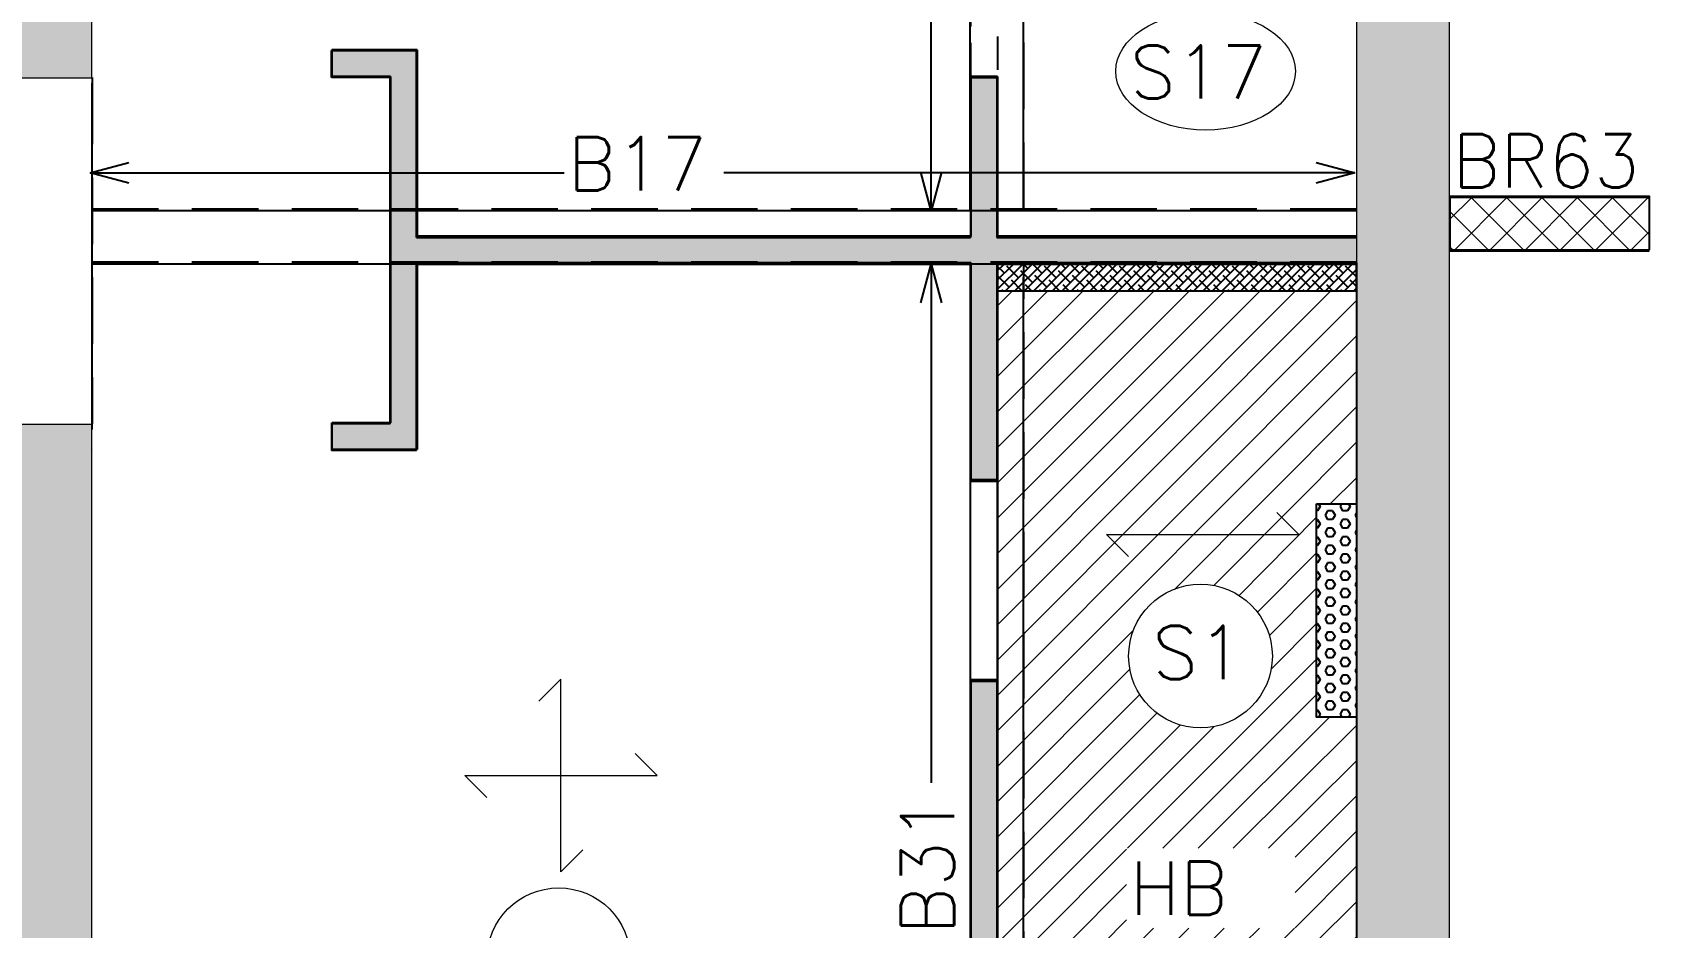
# Model space of a CAD drawing. Header units: millimetres. Extents: x 1181448 to 1317632, y -5734806 to -5633961.
# Drawn here: x 1311126 to 1317201, y -5707745 to -5704385 of the extents above; entities that cross this region are included whole.
import ezdxf

# ---------------------------------------------------------------- set-up
doc = ezdxf.new("R2010")
doc.units = ezdxf.units.MM
doc.header["$LTSCALE"] = 1000
doc.header["$MEASUREMENT"] = 0
for name, pattern in [('1', [0]), ('3BHK-A$0$AUDIT_D_120904163729-0', [0]), ('3BHK-A$0$HIDDEN', [0.375, 0.25, -0.125]), ('AUDIT_D_120904163729-0', [0]), ('T8(T9 IS SIMILAR) - TYPICAL FLOOR ELEVATION$0$AUDIT_D_120904163729-0', [0]), ('T8(T9 IS SIMILAR)$0$$0$HIDDEN', [0.375, 0.25, -0.125])]:
    doc.linetypes.add(name, pattern=pattern)
doc.layers.get('0').update_dxf_attribs({"linetype": 'AUDIT_D_120904163729-0'})
for name, color, linetype in [('100 MM THK. NON-STRUCTURAL WALL', 134, 'Continuous'), ('100 MM THK. NON-STRUCTURAL WALL FOR LEDGE WALL BELOW WASHBASIN COUNTER', 47, 'Continuous'), ('150 MM THK. BLOCK WORK.', 223, 'Continuous'), ('3BHK-A$0$A-HATCH -160', 251, '3BHK-A$0$AUDIT_D_120904163729-0'), ('3BHK-A$0$A-TOI SUNK 50MM', 8, 'Continuous'), ('3BHK-A$0$CUT-OUT', 49, 'Continuous'), ('A_dim', 1, 'Continuous'), ('S-BEAM', 20, 'Continuous'), ('SCPL-BEAMS NO.', 7, 'Continuous'), ('T8(T9 IS SIMILAR) - TYPICAL FLOOR ELEVATION$0$A-WALL-FEATURES', 6, 'T8(T9 IS SIMILAR) - TYPICAL FLOOR ELEVATION$0$AUDIT_D_120904163729-0'), ('T8(T9 IS SIMILAR)$0$S-BEAM', 20, 'T8(T9 IS SIMILAR)$0$$0$HIDDEN'), ('TYPICAL FLOOR ARCH', 251, 'AUDIT_D_120904163729-0')]:
    doc.layers.add(name, color=color, linetype=linetype)
for name, color, linetype, lineweight in [('160 THK. STRUCT WALL', 7, 'Continuous', 15), ('200 THK. NON-STRUCT WALL -1', 6, 'Continuous', 15), ('3BHK-A$0$A-WALL- 160', 6, 'Continuous', 30), ('S-HATCH', 8, 'Continuous', 9), ('SCPL_DIM', 9, 'Continuous', 5), ('SCPL_SLAB MARK', 72, 'Continuous', 20)]:
    doc.layers.add(name, color=color, linetype=linetype, lineweight=lineweight)
doc.layers.add('WALL - 0.16 thk STRUCTURAL', color=7, linetype='1', true_color=0x24ffc8)
doc.layers.add('WALL - 0.20 thk STRUCTURAL', color=7, linetype='Continuous', true_color=0xa60727)
doc.styles.add('ROMANS', font='romans.shx', dxfattribs={"width": 0.85})
doc.styles.add('SCPL', font='romans.shx')
doc.dimstyles.new('SCPL-DIM-150', dxfattribs={"dimscale": 100, "dimtxt": 2.25, "dimasz": 1.45, "dimexe": 1, "dimexo": 1, "dimgap": 1, "dimtad": 1, "dimdec": 0, "dimzin": 0, "dimdsep": 46, "dimtxsty": 'ROMANS', "dimblk": 'OPEN30', "dimcen": 0.09, "dimclrd": 256, "dimclre": 256, "dimclrt": 7, "dimadec": 0, "dimazin": 0, "dimtfac": 1, "dimtdec": 0, "dimtofl": 0, "dimtmove": 0, "dimatfit": 3, "dimldrblk": 'OPEN30', "dimfxl": 1, "dimtolj": 1, "dimtzin": 0, "dimarcsym": 0})

# ---------------------------------------------------------------- blocks, each defined once
blk = doc.blocks.new('GGS')
at = {"layer": '3BHK-A$0$A-HATCH -160', "linetype": 'ByBlock'}
h = blk.add_hatch(dxfattribs=at)
h.set_pattern_fill('ZIGZAG', color=8, scale=250)
h.set_pattern_definition([(9.213864076586625e-15, (1.30385160446167e-08, 0), (31.25, 31.25), [31.25, -31.25]), (90, (31.25000001303852, 0), (-31.25, 31.25), [31.25, -31.25])])
h.paths.add_polyline_path([(-206546670.2258754, -159304032.5894826), (-206548020.1807599, -159304032.5894826), (-206548020.1807599, -159303432.5971018), (-206548120.1807599, -159303432.5971018), (-206548120.1807599, -159304032.5894826), (-206550200.1807599, -159304032.5894826), (-206550200.1789659, -159303332.5971018), (-206550519.8971255, -159303332.5971018), (-206550519.8974985, -159303432.5962824), (-206550300.1807599, -159303432.5971018), (-206550300.1807599, -159304732.5818633), (-206550519.8971255, -159304732.5810439), (-206550519.8971255, -159304832.5810439), (-206550200.1807599, -159304832.5818633), (-206550200.1807599, -159304132.5894826), (-206548120.1807599, -159304132.5894826), (-206548120.1807599, -159304947.5895208), (-206548020.1807599, -159304947.5895208), (-206548020.1807599, -159304132.5894826), (-206546670.2259481, -159304132.5894826)])
h.paths.add_polyline_path([(-206546670.2258754, -159302532.5894826), (-206547270.1807599, -159302532.5894826), (-206547270.1807599, -159302432.5894826), (-206546670.2258754, -159302432.5894826)])
h.paths.add_polyline_path([(-206548020.1807599, -159299982.5894826), (-206548120.1807599, -159299982.5894826), (-206548120.1807599, -159302532.5894826), (-206548020.1807599, -159302532.5894826)])
h.paths.add_polyline_path([(-206548020.1807599, -159306682.5894826), (-206548120.1807599, -159306682.5894826), (-206548120.1807599, -159305697.5895208), (-206548020.1807599, -159305697.5895208)])
h.paths.add_polyline_path([(-206556389.5921026, -159304658.1033002), (-206555569.7017461, -159304658.1033002), (-206555569.7017461, -159304758.1033002), (-206556389.5921026, -159304758.1033002)])
h.paths.add_polyline_path([(-206557269.5921026, -159304658.1033002), (-206558169.6795669, -159304658.1033002), (-206558169.6795669, -159304758.1033002), (-206557269.5921026, -159304758.1033002)])
h.paths.add_polyline_path([(-206555619.9673005, -159303432.9301992), (-206558019.8107907, -159303432.9301992), (-206558019.8107907, -159303332.9301992), (-206555619.9673005, -159303332.9301992)])
h.paths.add_polyline_path([(-206558919.8107907, -159301083.248655), (-206559019.8107907, -159301083.248655), (-206559019.8107907, -159303432.9301992), (-206558919.8107907, -159303432.9301992)])
h.paths.add_polyline_path([(-206559769.8107907, -159303432.9301992), (-206560446.1413, -159303432.9301992), (-206560446.1413, -159303332.9310211), (-206559769.8107907, -159303332.9310211)])
h.paths.add_polyline_path([(-206558359.3616348, -159309491.6875185), (-206557569.6726112, -159309492.7478054), (-206557569.7774198, -159309392.7397758), (-206557569.6759572, -159309392.747706), (-206557669.6726112, -159309392.7477075), (-206558359.3616348, -159309391.6874206)])
h.paths.add_polyline_path([(-206554884.6853191, -159299222.9420962), (-206555369.7017461, -159299222.6462081), (-206555369.7017461, -159299323.1212675), (-206554884.7620298, -159299323.1212675)])
h.paths.add_polyline_path([(-206548120.1413031, -159297837.7564037), (-206548679.7807, -159297837.834479), (-206548679.7807, -159297937.7893145), (-206548120.1442057, -159297937.7893145)])
h.paths.add_polyline_path([(-206555669.7017477, -159305007.0429644), (-206555569.7017461, -159305007.0429644), (-206555569.7017461, -159304757.0429644), (-206555669.7017477, -159304757.0429644)])
at = {"layer": '3BHK-A$0$A-TOI SUNK 50MM', "color": 8}
blk.add_line((-206548020.1807599, -159305696.529185, 0.4895635743113104), (-206548020.1807599, -159304946.529185, 0.4895635743113104), dxfattribs=at)
at = {"layer": '3BHK-A$0$A-TOI SUNK 50MM', "color": 8, "elevation": 0.4895635743113104}
blk.add_lwpolyline([(-206546669.8876175, -159304131.6389293), (-206548020.1807599, -159304131.6389293), (-206548020.1807599, -159306681.5291468), (-206546669.8876175, -159306681.5291468)], close=True, dxfattribs=at)
at = {"layer": '3BHK-A$0$A-WALL- 160', "color": 8, "linetype": 'ByBlock'}
for p, q in [((-206550200.1807599, -159303331.536766, 0.4895635743113104), (-206550519.8971255, -159303331.5359466, 0.4895635743113104)), ((-206550519.8971255, -159303431.5359466, 0.4895635743113104), (-206550519.8971255, -159303331.5359466, 0.4895635743113104)), ((-206550200.1807599, -159304031.5291468, 0.4895635743113104), (-206550200.1807599, -159303331.536766, 0.4895635743113104)), ((-206550300.1807599, -159303431.536766, 0.4895635743113104), (-206550519.8971255, -159303431.5359466, 0.4895635743113104)), ((-206550300.1807599, -159304731.5215275, 0.4895635743113104), (-206550300.1807599, -159303431.536766, 0.4895635743113104)), ((-206548120.1807599, -159303431.536766, 0.4895635743113104), (-206548020.1807599, -159303431.536766, 0.4895635743113104)), ((-206548120.1807599, -159303431.536766, 0.4895635743113104), (-206548120.1807599, -159304031.5291468, 0.4895635743113104)), ((-206548020.1807599, -159303431.536766, 0.4895635743113104), (-206548020.1807599, -159304031.5291468, 0.4895635743113104)), ((-206550200.1807599, -159304031.5291468, 0.4895635743113104), (-206548120.1807599, -159304031.5291468, 0.4895635743113104)), ((-206548020.1807599, -159304031.5291468, 0.4895635743113104), (-206546670.2258754, -159304031.5291468, 0.4895635743113104)), ((-206550200.1807599, -159304831.5215275, 0.4895635743113104), (-206550200.1807599, -159304131.5291468, 0.4895635743113104)), ((-206550200.1807599, -159304131.5291468, 0.4895635743113104), (-206548120.1807599, -159304131.5291468, 0.4895635743113104)), ((-206548120.1807599, -159304131.5291468, 0.4895635743113104), (-206548120.1807599, -159304946.529185, 0.4895635743113104)), ((-206548020.1807599, -159304131.5291468, 0.4895635743113104), (-206546670.2259481, -159304131.5291468, 0.4895635743113104)), ((-206548020.1807599, -159304131.5291468, 0.4895635743113104), (-206548020.1807599, -159304946.529185, 0.4895635743113104)), ((-206551419.8273739, -159304731.5207081, 0.4895635743113104), (-206551419.8971255, -159304731.5207081, 0.4895635743113104)), ((-206550300.1807599, -159304731.5215275, 0.4895635743113104), (-206550519.8971255, -159304731.5207081, 0.4895635743113104)), ((-206550519.8971255, -159304731.5207081, 0.4895635743113104), (-206550519.8971255, -159304831.5207081, 0.4895635743113104)), ((-206551419.8287102, -159304831.5207081, 0.4895635743113104), (-206551419.8971255, -159304831.5207081, 0.4895635743113104)), ((-206550200.1807599, -159304831.5215275, 0.4895635743113104), (-206550519.8971255, -159304831.5207081, 0.4895635743113104)), ((-206548120.1807599, -159304946.529185, 0.4895635743113104), (-206548020.1807599, -159304946.529185, 0.4895635743113104)), ((-206548120.1807599, -159305696.529185, 0.4895635743113104), (-206548020.1807599, -159305696.529185, 0.4895635743113104)), ((-206548120.1807599, -159305696.529185, 0.4895635743113104), (-206548120.1807599, -159306681.5291468, 0.4895635743113104)), ((-206548020.1807599, -159305696.529185, 0.4895635743113104), (-206548020.1807599, -159306681.5291468, 0.4895635743113104))]:
    blk.add_line(p, q, dxfattribs=at)
at = {"layer": '3BHK-A$0$CUT-OUT', "color": 8, "linetype": '3BHK-A$0$HIDDEN', "ltscale": 0.5, "elevation": 0.4895635743113104}
blk.add_lwpolyline([(-206548020.1807599, -159303431.536766), (-206548120.1807599, -159303431.536766), (-206548120.1807599, -159302531.5291468), (-206548020.1807599, -159302531.5291468)], close=True, dxfattribs=at)
at = {"layer": 'T8(T9 IS SIMILAR) - TYPICAL FLOOR ELEVATION$0$A-WALL-FEATURES', "color": 8, "linetype": 'ByBlock'}
blk.add_lwpolyline([(-206545569.9673005, -159304082.929712), (-206545569.9673005, -159303882.929712), (-206546319.9673005, -159303882.9306864), (-206546319.9673005, -159304082.9306864)], close=True, dxfattribs=at)
at = {"layer": 'T8(T9 IS SIMILAR)$0$S-BEAM', "color": 8}
for p, q in [((-206548121.4295732, -159303929.5377729, -0.4731412050120287), (-206548121.4428225, -159299396.7315285, -0.5560725606250401)), ((-206547921.4295732, -159303929.5371949, -0.4731412050120287), (-206547921.4428225, -159299396.7311713, -0.5560725566318183)), ((-206551420.6571878, -159303435.8270496, -0.4731412050120287), (-206551420.6440366, -159304735.8112916, -0.4731412050120287)), ((-206546670.7457307, -159303929.5388266, -0.4731412050120287), (-206551420.6516672, -159303929.5353753, -0.4731412050120287)), ((-206546670.745876, -159304129.5388266, -0.4731412050120287), (-206551420.6496439, -159304129.5353753, -0.4731412050120287)), ((-206548120.8051361, -159308766.5943808, -0.4731411724206726), (-206548120.7959416, -159304129.5376988, -0.3785626064782797)), ((-206547920.8051361, -159308766.5947819, -0.4731411724206726), (-206547920.7959416, -159304129.5380999, -0.3785626064782797))]:
    blk.add_line(p, q, dxfattribs=at)
blk = doc.blocks.new('A$C5F94338C')
at = {"layer": 'WALL - 0.16 thk STRUCTURAL'}
h = blk.add_hatch(color=256, dxfattribs=at)
h.dxf.hatch_style = 1
h.paths.add_polyline_path([(37780.11796076247, 17094.80782370642), (37480.0613603706, 17094.80834333971), (37480.04814494797, 12860.00003652647), (37780.04814494797, 12860.00003652647)])
h = blk.add_hatch(color=256, dxfattribs=at)
h.dxf.hatch_style = 1
h.paths.add_polyline_path([(37780.10474527953, 11559.99951701239), (37480.04814494727, 11560.00003652647), (37480.04815245746, 7324.959353614599), (37780.04815245746, 7324.959353614599)])
at = {"layer": 'WALL - 0.20 thk STRUCTURAL'}
h = blk.add_hatch(color=256, dxfattribs=at)
h.dxf.hatch_style = 1
h.paths.add_polyline_path([(42880.10316241859, 17709.71877257898), (42530.05504758237, 17709.71936636046), (42530.04814494727, 8210.000036526471), (42880.09625978349, 8209.99944286421)])
at = {"layer": '160 THK. STRUCT WALL'}
for points in [[(42880.10316241859, 17709.71877257898), (42530.05504758237, 17709.71936636046), (42530.04814494727, 8210.000036526471), (42880.09625978349, 8209.99944286421)], [(37780.11796076247, 17094.80782370642), (37480.0613603706, 17094.80834333971), (37480.04814494797, 12860.00003652647), (37780.04814494797, 12860.00003652647)], [(37780.10474527953, 11559.99951701239), (37480.04814494727, 11560.00003652647), (37480.04815245746, 7324.959353614599), (37780.04815245746, 7324.959353614599)]]:
    blk.add_lwpolyline(points, close=True, dxfattribs=at)
blk = doc.blocks.new('HS')
at = {"linetype": 'Continuous'}
for p, q in [((9.277298414872346, 0), (7.155978071313255, 2.121320343559318)), ((-9.277298414872346, 0), (9.277298414872346, 0)), ((-9.277298414872346, 0), (-7.155978071312347, -2.121320343559318))]:
    blk.add_line(p, q, dxfattribs=at)
blk = doc.blocks.new('One WAy')
at = {"xscale": -38.94666666665216, "yscale": 38.94666666665216, "zscale": 38.94666666665216, "rotation": 270}
blk.add_blockref('HS', (0, 0), dxfattribs=at)
blk = doc.blocks.new('_Open30')
at = {"color": 0, "linetype": 'ByBlock', "lineweight": -2}
for p, q in [((-1, 0.26794919), (0, 0)), ((0, 0), (-1, -0.26794919)), ((0, 0), (-1, 0))]:
    blk.add_line(p, q, dxfattribs=at)
blk = doc.blocks.new('A$C73fda794')
at = {"layer": '100 MM THK. NON-STRUCTURAL WALL', "linetype": 'ByBlock'}
h = blk.add_hatch(dxfattribs=at)
h.set_pattern_fill('ZIGZAG', color=256, scale=250)
h.set_pattern_definition([(9.213864076586625e-15, (-1203933.583910257, 5720355.632470995), (31.25, 31.25), [31.25, -31.25]), (90, (-1203902.333910257, 5720355.632470995), (-31.25, 31.25), [31.25, -31.25])])
h.paths.add_polyline_path([(23428.22658929229, 5606.109934210777), (22078.27170479298, 5606.109934210777), (22078.27170479298, 6206.102314978838), (21978.27170479298, 6206.102314978838), (21978.27170479298, 5606.109934210777), (19898.27170479298, 5606.109934210777), (19898.27349883318, 6306.102314978838), (19578.55533921719, 6306.102314978838), (19578.55496627092, 6206.103134393692), (19798.27170479298, 6206.102314978838), (19798.27170479298, 4906.117553442717), (19578.55533921719, 4906.118372857571), (19578.55533921719, 4806.118372857571), (19898.27170479298, 4806.117553442717), (19898.27170479298, 5506.109934210777), (21978.27170479298, 5506.109934210777), (21978.27170479298, 4691.109895974398), (22078.27170479298, 4691.109895974398), (22078.27170479298, 5506.109934210777), (23428.22651663423, 5506.109934210777)])
h.paths.add_polyline_path([(23428.22658929229, 7106.109934210777), (22828.27170479298, 7106.109934210777), (22828.27170479298, 7206.109934210777), (23428.22658929229, 7206.109934210777)])
h.paths.add_polyline_path([(22078.27170479298, 9656.109934210777), (21978.27170479298, 9656.109934210777), (21978.27170479298, 7106.109934210777), (22078.27170479298, 7106.109934210777)])
h.paths.add_polyline_path([(22078.27170479298, 2956.109934210777), (21978.27170479298, 2956.109934210777), (21978.27170479298, 3941.109895974398), (22078.27170479298, 3941.109895974398)])
h.paths.add_polyline_path([(13708.86036211252, 4980.596116542816), (14528.7507186234, 4980.596116542816), (14528.7507186234, 4880.596116542816), (13708.86036211252, 4880.596116542816)])
h.paths.add_polyline_path([(12828.86036211252, 4980.596116542816), (11928.77289786935, 4980.596116542816), (11928.77289786935, 4880.596116542816), (12828.86036211252, 4880.596116542816)])
h.paths.add_polyline_path([(14478.4851642251, 6205.769217610359), (12078.64167404175, 6205.769217610359), (12078.64167404175, 6305.769217610359), (14478.4851642251, 6305.769217610359)])
h.paths.add_polyline_path([(11178.64167404175, 8555.450761795044), (11078.64167404175, 8555.450761795044), (11078.64167404175, 6205.769217610359), (11178.64167404175, 6205.769217610359)])
h.paths.add_polyline_path([(10328.64167404175, 6205.769217610359), (9652.31116476655, 6205.769217610359), (9652.31116476655, 6305.768395721912), (10328.64167404175, 6305.768395721912)])
h.paths.add_polyline_path([(11739.09082996845, 147.0118982493877), (12528.77985352278, 145.9516113698483), (12528.67504489422, 245.9596409797668), (12528.77650749683, 245.9517108201981), (12428.77985352278, 245.9517092704773), (11739.09082996845, 247.0119961500168)])
h.paths.add_polyline_path([(15213.7671456039, 10415.75732061267), (14728.7507186234, 10416.05320864916), (14728.7507186234, 10315.57814928889), (15213.69043496251, 10315.57814928889)])
h.paths.add_polyline_path([(21978.31116163731, 11800.94301313162), (21418.67176473141, 11800.86493781209), (21418.67176473141, 11700.91010227799), (21978.30825901031, 11700.91010224819)])
h.paths.add_polyline_path([(14428.75071701407, 4631.656452357769), (14528.7507186234, 4631.656452357769), (14528.7507186234, 4881.656452357769), (14428.75071701407, 4881.656452357769)])
at = {"layer": '100 MM THK. NON-STRUCTURAL WALL FOR LEDGE WALL BELOW WASHBASIN COUNTER'}
h = blk.add_hatch(dxfattribs=at)
h.set_pattern_fill('ANSI38', color=256, scale=200)
h.set_pattern_definition([(45, (-19851.51455706358, -9013.513251274824), (-17.67766952966369, 17.67766952966369), []), (135, (-19851.51455706358, -9013.513251274824), (-53.03300858899106, 17.67766952966369), [62.5, -37.5])])
h.paths.add_polyline_path([(22078.33792498708, 5507.17027002573), (22078.33792498708, 5406.970438092947), (23428.22651663423, 5406.970438092947), (23428.22651663423, 5507.17027002573)])
at = {"layer": '150 MM THK. BLOCK WORK.'}
h = blk.add_hatch(dxfattribs=at)
h.set_pattern_fill('HEX', color=256, scale=150, angle=180)
h.set_pattern_definition([(180, (-1203933.583910257, 5720255.632470995), (-3.977157145218398e-15, -32.47595264191645), [18.75, -37.5]), (299.9999999999999, (-1203933.583910257, 5720255.632470995), (28.125, 16.23797632095821), [18.74999999999995, -37.4999999999999]), (239.9999999999999, (-1203952.333910257, 5720255.632470995), (28.12499999999999, -16.23797632095823), [18.74999999999989, -37.49999999999979])])
h.paths.add_polyline_path([(23278.22621503472, 4607.17027002573), (23428.22621503472, 4607.17027002573), (23428.22621506453, 3807.17027002573), (23278.22621506453, 3807.17027002573)])
at = {"layer": '200 THK. NON-STRUCT WALL -1', "linetype": 'ByBlock'}
h = blk.add_hatch(dxfattribs=at)
h.set_pattern_fill('ANSI37', color=256, scale=750, angle=90)
h.set_pattern_definition([(135, (-5704906.091956973, -1142443.715487361), (-66.29126073623884, -66.29126073623883), []), (225, (-5704906.091956973, -1142443.715487361), (66.29126073623883, -66.29126073623884), [])])
h.paths.add_polyline_path([(24528.4851642251, 5555.769704788923), (24528.4851642251, 5755.769704788923), (23778.4851642251, 5755.768730431795), (23778.4851642251, 5555.768730431795)])
at = {"layer": 'S-HATCH'}
h = blk.add_hatch(dxfattribs=at)
h.set_pattern_fill('ANSI31', color=256, scale=750)
h.set_pattern_definition([(45, (206689697.0589429, 159341505.5749756), (-66.29126073623883, 66.29126073623884), [])])
edge = h.paths.add_edge_path(flags=16)
edge.add_arc((22842.78907081485, 4036.171153455973), 269.8868610858917, 0, 360)
h.paths.add_polyline_path([(22640.40626356006, 3899.576534092426), (23007.07293021679, 3899.576534092426), (23007.07293021679, 4199.576534092426), (22640.40626356006, 4199.576534092426)], flags=0)
h.paths.add_polyline_path([(22564.92968815565, 3014.702837318182), (23198.26302149892, 3014.702837318182), (23198.26302149892, 3314.702837318182), (22564.92968815565, 3314.702837318182)], flags=16)
h.paths.add_polyline_path([(23278.22621503472, 4607.17027002573), (23427.96021208167, 4607.17027002573), (23427.96750977635, 5407.018321633339), (22078.27751132846, 5407.019229650497), (22078.57170400023, 2957.170724034309), (23428.26484808326, 2957.169815987349), (23427.95963078737, 3807.17027002573), (23278.22621506453, 3807.17027002573)])
at = {"layer": '100 MM THK. NON-STRUCTURAL WALL', "linetype": 'ByBlock'}
for p, q in [((19898.27170479298, 6307.162650793791, 0.4846598702494394), (19578.55533921719, 6307.163470208645, 0.4846598702494394)), ((19578.55533921719, 6207.163470208645, 0.4846598702494394), (19578.55533921719, 6307.163470208645, 0.4846598702494394)), ((19898.27170479298, 5607.17027002573, 0.4846598702494394), (19898.27170479298, 6307.162650793791, 0.4846598702494394)), ((19798.27170479298, 6207.162650793791, 0.4846598702494394), (19578.55533921719, 6207.163470208645, 0.4846598702494394)), ((19798.27170479298, 4907.177889257669, 0.4846598702494394), (19798.27170479298, 6207.162650793791, 0.4846598702494394)), ((21978.27170479298, 6207.162650793791, 0.4846598702494394), (22078.27170479298, 6207.162650793791, 0.4846598702494394)), ((21978.27170479298, 6207.162650793791, 0.4846598702494394), (21978.27170479298, 5607.17027002573, 0.4846598702494394)), ((22078.27170479298, 6207.162650793791, 0.4846598702494394), (22078.27170479298, 5607.17027002573, 0.4846598702494394)), ((19898.27170479298, 5607.17027002573, 0.4846598702494394), (21978.27170479298, 5607.17027002573, 0.4846598702494394)), ((22078.27170479298, 5607.17027002573, 0.4846598702494394), (23428.22658929229, 5607.17027002573, 0.4846598702494394)), ((19898.27170479298, 4807.177889257669, 0.4846598702494394), (19898.27170479298, 5507.17027002573, 0.4846598702494394)), ((19898.27170479298, 5507.17027002573, 0.4846598702494394), (21978.27170479298, 5507.17027002573, 0.4846598702494394)), ((21978.27170479298, 5507.17027002573, 0.4846598702494394), (21978.27170479298, 4692.170231789351, 0.4846598702494394)), ((22078.27170479298, 5507.17027002573, 0.4846598702494394), (23428.22651663423, 5507.17027002573, 0.4846598702494394)), ((22078.27170479298, 5507.17027002573, 0.4846598702494394), (22078.27170479298, 4692.170231789351, 0.4846598702494394)), ((19798.27170479298, 4907.177889257669, 0.4846598702494394), (19578.55533921719, 4907.178708672523, 0.4846598702494394)), ((19578.55533921719, 4907.178708672523, 0.4846598702494394), (19578.55533921719, 4807.178708672523, 0.4846598702494394)), ((19898.27170479298, 4807.177889257669, 0.4846598702494394), (19578.55533921719, 4807.178708672523, 0.4846598702494394)), ((21978.27170479298, 4692.170231789351, 0.4846598702494394), (22078.27170479298, 4692.170231789351, 0.4846598702494394)), ((21978.27170479298, 3942.170231789351, 0.4846598702494394), (22078.27170479298, 3942.170231789351, 0.4846598702494394)), ((21978.27170479298, 3942.170231789351, 0.4846598702494394), (21978.27170479298, 2957.17027002573, 0.4846598702494394)), ((22078.27170479298, 3942.170231789351, 0.4846598702494394), (22078.27170479298, 2957.17027002573, 0.4846598702494394))]:
    blk.add_line(p, q, dxfattribs=at)
at = {"layer": '100 MM THK. NON-STRUCTURAL WALL'}
blk.add_line((22428.10956212878, 5507.060487449169, 0.4846598702494394), (23078.38856631517, 5507.060487449169, 0.4846598702494394), dxfattribs=at)
at = {"layer": '100 MM THK. NON-STRUCTURAL WALL FOR LEDGE WALL BELOW WASHBASIN COUNTER', "elevation": 0.4846598702494394}
blk.add_lwpolyline([(23428.22651663423, 5507.17027002573), (22078.33792498708, 5507.17027002573), (22078.33792498708, 5406.970438092947), (23428.22651663423, 5406.970438092947)], close=True, dxfattribs=at)
at = {"layer": '150 MM THK. BLOCK WORK.', "elevation": 0.4846598702494394}
blk.add_lwpolyline([(23278.22621503472, 4607.17027002573), (23428.22621503472, 4607.17027002573), (23428.22621506453, 3807.17027002573), (23278.22621506453, 3807.17027002573)], close=True, dxfattribs=at)
at = {"layer": '200 THK. NON-STRUCT WALL -1', "elevation": -0.004903704061870934}
blk.add_lwpolyline([(24528.4851642251, 5755.769704788923), (23778.4851642251, 5755.770679146051), (23778.4851642251, 5555.770679146051), (24528.4851642251, 5555.769704788923)], close=True, dxfattribs=at)
at = {"layer": '200 THK. NON-STRUCT WALL -1', "linetype": 'ByBlock', "elevation": -0.004903704061870934}
blk.add_lwpolyline([(24528.4851642251, 5555.769704788923), (24528.4851642251, 5755.769704788923), (23778.4851642251, 5755.768730431795), (23778.4851642251, 5555.768730431795)], close=True, dxfattribs=at)
at = {"layer": '3BHK-A$0$A-WALL- 160', "linetype": 'ByBlock'}
for p, q in [((18678.62509086728, 4907.178708672523, 0.4846598702494394), (18678.55533921719, 4907.178708672523, 0.4846598702494394)), ((18678.62375456095, 4807.178708672523, 0.4846598702494394), (18678.55533921719, 4807.178708672523, 0.4846598702494394))]:
    blk.add_line(p, q, dxfattribs=at)
at = {"layer": 'S-BEAM'}
for p, q in [((21977.64376091957, 5707.171062886715, 0.4493613689447075), (21977.63070362806, 10225.52908414602, 0.3676319487968113)), ((22177.64376088977, 5707.170917570591, 0.4493613820280151), (22177.63070362806, 10225.52944135666, 0.367631952790033)), ((18678.04139047861, 6186.433562964201, -0.4731412050120288), (18678.05454176664, 4886.449321001768, -0.4731412050120288)), ((23427.95284765959, 5707.170009076595, 0.4846598702494394), (18678.04691112041, 5707.173460423946, 0.4846598702494394)), ((23427.95270234346, 5507.170009076595, 0.4846598702494394), (18678.04893442988, 5507.173460423946, 0.4846598702494394)), ((21978.26842308044, 872.1231336891651, 0.450902802854589), (21978.27761757374, 5457.170060843229, 0.5454811675784329)), ((22178.26842308044, 872.1216638684273, 0.4509027808090602), (22178.27761757374, 5457.169915527105, 0.5454811728542124))]:
    blk.add_line(p, q, dxfattribs=at)
at = {"layer": 'SCPL_SLAB MARK'}
for centre in [(22842.78907081485, 4036.171153455973), (20431.98198837042, 2896.086301922798)]:
    blk.add_circle(centre, 269.8868610880397, dxfattribs=at)
blk.add_ellipse((22861.79280796647, 6231.02320766449, -0.4731444607847695), major_axis=(-337.599998652935, 0), ratio=0.6534639762314232, start_param=-1.570796326794897, end_param=4.71238898038469, dxfattribs=at)
at = {"layer": '160 THK. STRUCT WALL'}
blk.add_blockref('A$C5F94338C', (-19101.56298071146, -6654.230818927288, -0.004903704061870934), dxfattribs=at)
at = {"layer": 'SCPL_SLAB MARK', "color": 5, "xscale": -1, "rotation": 270}
for p in [(22851.13883051276, 4492.494431972504, 2.054477292359747e-06), (20440.33174806833, 3587.630565077066, 2.054477292359747e-06)]:
    blk.add_blockref('One WAy', p, dxfattribs=at)
at = {"layer": 'SCPL_SLAB MARK', "xscale": -1}
blk.add_blockref('One WAy', (20440.33174806833, 3587.630565077066, 2.054477292359747e-06), dxfattribs=at)
at = {"layer": 'TYPICAL FLOOR ARCH'}
blk.add_blockref('GGS', (206570100.0086882, 159309643.3941759, -0.004903704061870934), dxfattribs=at)
at = {"layer": 'SCPL-BEAMS NO.', "style": 'SCPL'}
for s, p in [('B17', (20466.3773920536, 5783.785046309233, 0.4161871103940866)), ('BR63', (23789.03042834997, 5794.482371300459, -0.3805558073322116)), ('HB', (22576.83445006609, 3064.702837318182, 0.5617336529416916))]:
    blk.add_text(s, height=200, dxfattribs=at).set_placement(p)
blk.add_text('B31', height=200, rotation=90, dxfattribs=at).set_placement((21917.63238489628, 2989.924803256989, 0.8126530518881024))
at = {"layer": 'SCPL_SLAB MARK', "style": 'SCPL'}
for s, p in [('S17', (22578.17344474792, 6128.184912592173, -0.4731432594893211)), ('S1', (22661.83483499289, 3949.576534092426))]:
    blk.add_text(s, height=200, dxfattribs=at).set_placement(p)
at = {"layer": 'SCPL_DIM'}
for points in [[(21831.20738816261, 5707.171169251204, -0.478044877824246), (21831.20817926526, 7232.464967310429, -0.478044877824246)], [(18671.99201968312, 5849.444054871798, -0.004903704061870934), (20451.94830268621, 5849.444054871798, -0.004903704061870934)], [(23422.4620629847, 5849.444054871798, -0.004903704061870934), (21052.26881182194, 5849.444054871798, -0.004903704061870934)], [(21831.20817926526, 5507.171169281006, -0.478044877824246), (21831.20817926526, 3560.790463119745, -0.478044877824246)]]:
    blk.add_leader(points, dimstyle='SCPL-DIM-150', override={"dimgap": 1, "dimtad": 0, "dimfxl": 150, "dimtfill": 1}, dxfattribs=at)

msp = doc.modelspace()

# ---------------------------------------------------------------- block references
at = {"layer": 'A_dim', "linetype": 'ByBlock'}
msp.add_blockref('A$C73fda794', (1292671.198842288, -5710761.978253825), dxfattribs=at)

doc.saveas('drawing.dxf')
